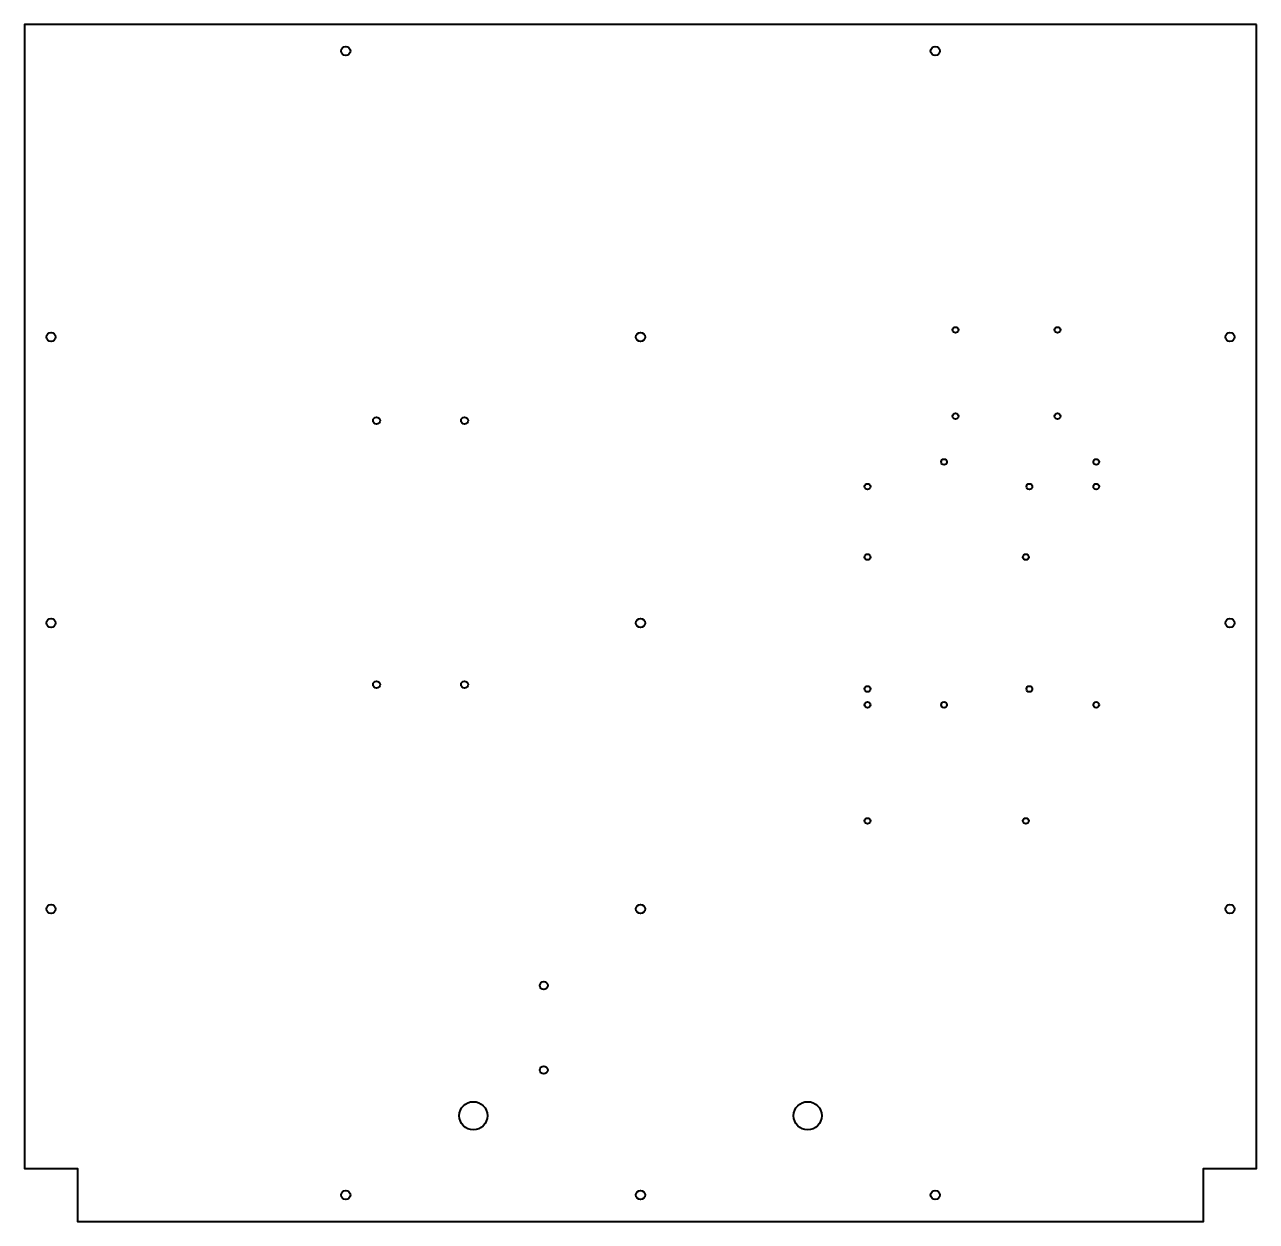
# Model space of a CAD drawing. Header units: millimetres. Extents: x -350 to 350, y -340 to 340.
import ezdxf

# ---------------------------------------------------------------- set-up
doc = ezdxf.new("R2010")
doc.units = ezdxf.units.MM
doc.header["$MEASUREMENT"] = 0
doc.layers.add('ModelSketch_Visible', color=7, linetype='Continuous', lineweight=40)

msp = doc.modelspace()

# ---------------------------------------------------------------- linework, layer by layer
at = {"layer": 'ModelSketch_Visible'}
msp.add_lwpolyline([(350, 340), (-350, 340), (-350, -310), (-320, -310), (-320, -340), (320, -340), (320, -310), (350, -310)], close=True, dxfattribs=at)
for centre, radius in [((-167.5, 325), 2.6), ((167.5, 325), 2.6), ((179, 166.5), 1.65), ((237, 166.5), 1.65), ((-335, 162.5), 2.6), ((0, 162.5), 2.6), ((335, 162.5), 2.6), ((179, 117.5), 1.65), ((237, 117.5), 1.65), ((-150, 115), 2), ((-100, 115), 2), ((172.5, 91.5), 1.65), ((259, 91.5), 1.65), ((129, 77.5), 1.65), ((221, 77.5), 1.65), ((259, 77.5), 1.65), ((129, 37.5), 1.65), ((219, 37.5), 1.65), ((-335, 0), 2.6), ((0, 0), 2.6), ((335, 0), 2.6), ((-150, -35), 2), ((-100, -35), 2), ((129, -37.5), 1.65), ((221, -37.5), 1.65), ((129, -46.5), 1.65), ((172.5, -46.5), 1.65), ((259, -46.5), 1.65), ((129, -112.5), 1.65), ((219, -112.5), 1.65), ((-335, -162.5), 2.6), ((0, -162.5), 2.6), ((335, -162.5), 2.6), ((-55, -206), 2.25), ((-55, -254), 2.25), ((-95, -280), 8), ((95, -280), 8), ((-167.5, -325), 2.6), ((0, -325), 2.6), ((167.5, -325), 2.6)]:
    msp.add_circle(centre, radius, dxfattribs=at)

doc.saveas('drawing.dxf')
